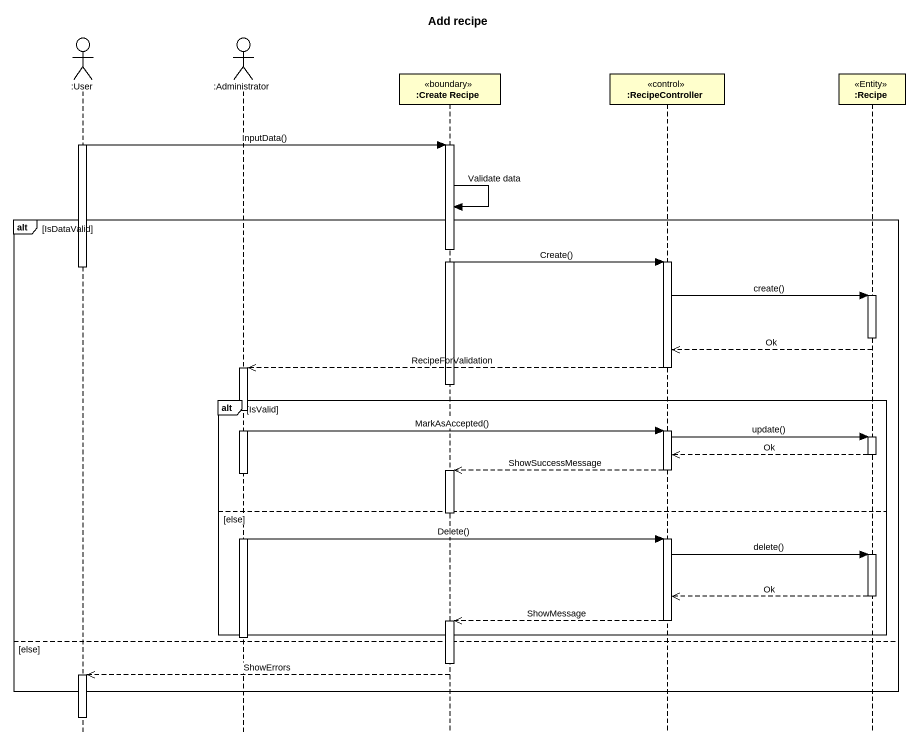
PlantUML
@startuml
title Add recipe
hide footbox
actor ":User" as User
actor ":Administrator" as Administrator
participant ":Create Recipe" as Create_Recipe <<boundary>>
participant ":RecipeController" as RecipeController <<control>>
participant ":Recipe" as Recipe <<Entity>>

activate User
User -> Create_Recipe : InputData()
activate Create_Recipe
Create_Recipe -> Create_Recipe : Validate data
alt IsDataValid
  Create_Recipe -> RecipeController : Create()
  activate RecipeController
  deactivate User
  RecipeController -> Recipe : create()
  activate Recipe
  deactivate Recipe
  Recipe -->> RecipeController : Ok
  RecipeController -->> Administrator : RecipeForValidation
  deactivate RecipeController
  activate Administrator
  deactivate Create_Recipe
  alt IsValid
    Administrator -> RecipeController : MarkAsAccepted()
    activate RecipeController
    RecipeController -> Recipe : update()
    activate Recipe
    Recipe -->> RecipeController : Ok
    deactivate Recipe
    RecipeController -->> Create_Recipe : ShowSuccessMessage
    deactivate RecipeController
    activate Create_Recipe
  else else
    deactivate Create_Recipe
    Administrator -> RecipeController : Delete()
    activate RecipeController
    RecipeController -> Recipe : delete()
    activate Recipe
    Recipe -->> RecipeController : Ok
    deactivate Recipe
    RecipeController -->> Create_Recipe : ShowMessage
    deactivate RecipeController
    activate Create_Recipe
  end
  deactivate Administrator
else else
  deactivate Create_Recipe
  Create_Recipe -->> User : ShowErrors
  activate User
end
deactivate User
@enduml
